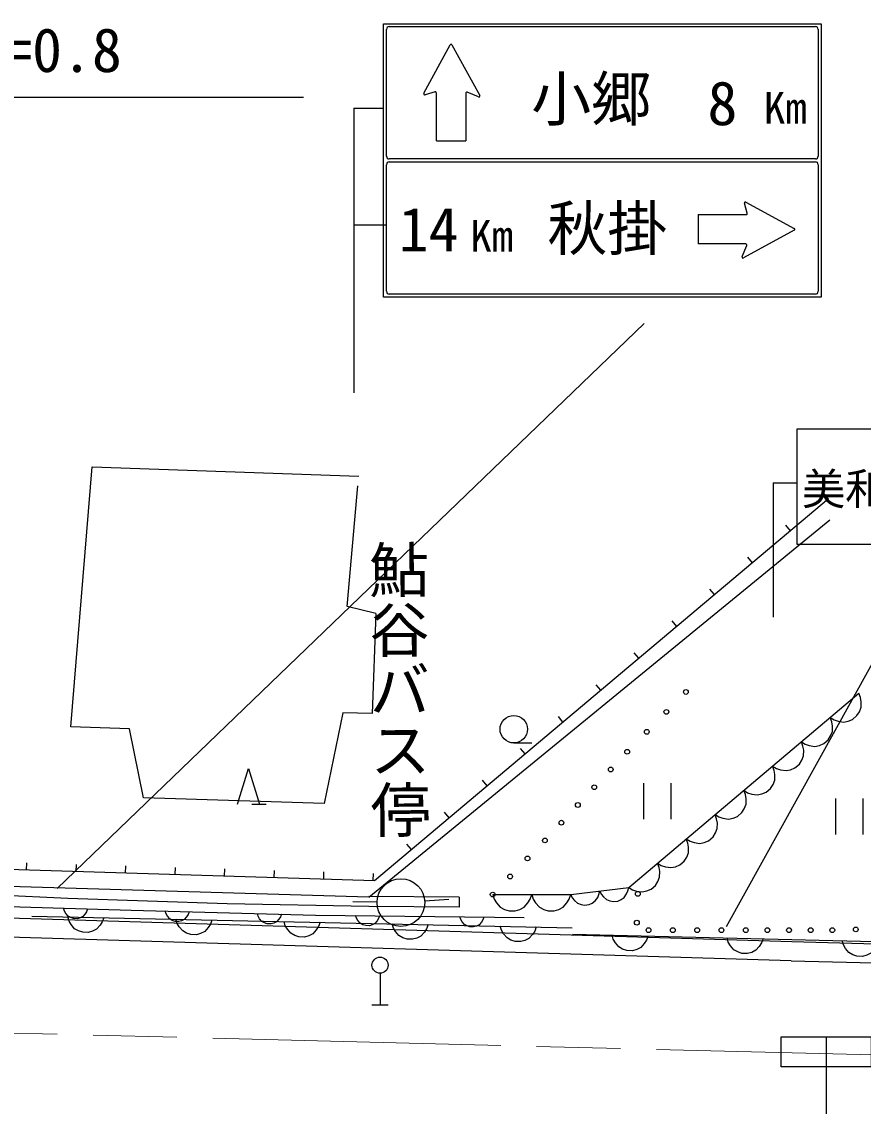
# Model space of a CAD drawing. Units: millimetres, scale not verified. Extents: x 18377 to 658377, y -109912 to 250088.
# Drawn here: x 361294 to 396380, y 135542 to 180767 of the extents above; entities that cross this region are included whole.
import ezdxf
from ezdxf.enums import TextEntityAlignment as Align

# ---------------------------------------------------------------- set-up
doc = ezdxf.new("R2010")
doc.units = ezdxf.units.MM
doc.header["$LTSCALE"] = 1000
doc.linetypes.add('CHAIN', pattern=[18.5, 12, -1.5, 3.5, -1.5])
doc.layers.add('M-BGD', color=7, linetype='Continuous', lineweight=25)
doc.layers.add('M-BMK', color=2, linetype='CHAIN', lineweight=13)
doc.styles.add('@ＭＳ ゴシック', font='')
doc.styles.add('ＭＳ ゴシック', font='')
doc.styles.get('@ＭＳ ゴシック').set_extended_font_data('@MS Gothic')
doc.styles.get('ＭＳ ゴシック').set_extended_font_data('MS Gothic')

# ---------------------------------------------------------------- blocks, each defined once
blk = doc.blocks.new('BUHIN38')
at = {"color": 7, "linetype": 'Continuous', "lineweight": 25}
blk.add_lwpolyline([(500, -15), (456, -128), (394, -224), (295, -331), (184, -388), (65, -420), (-90, -415), (-206, -377), (-314, -313), (-409, -201), (-466, -101), (-500, 15)], dxfattribs=at)
blk = doc.blocks.new('BUHIN39')
at = {"color": 7, "linetype": 'Continuous', "lineweight": 25}
blk.add_lwpolyline([(500, -13), (457, -127), (394, -223), (296, -330), (185, -387), (67, -419), (-88, -415), (-205, -377), (-313, -314), (-408, -202), (-465, -103), (-500, 13)], dxfattribs=at)
blk = doc.blocks.new('BUHIN40')
at = {"color": 7, "linetype": 'Continuous', "lineweight": 25}
blk.add_lwpolyline([(500, -6), (459, -120), (398, -217), (301, -326), (191, -385), (73, -418), (-82, -417), (-199, -380), (-309, -319), (-405, -208), (-464, -110), (-500, 6)], dxfattribs=at)
blk = doc.blocks.new('BUHIN81')
at = {"color": 7, "linetype": 'Continuous', "lineweight": 25}
blk.add_lwpolyline([(-814, 0), (-753, -187), (-655, -346), (-497, -525), (-317, -623), (-126, -684), (126, -684), (317, -623), (497, -525), (655, -346), (749, -187), (814, 0)], dxfattribs=at)
blk = doc.blocks.new('BUHIN82')
at = {"color": 7, "linetype": 'Continuous', "lineweight": 25}
blk.add_lwpolyline([(-603, -75), (-540, -208), (-453, -317), (-319, -435), (-177, -491), (-30, -518), (157, -495), (293, -432), (416, -343), (517, -196), (572, -69), (603, 75)], dxfattribs=at)
blk = doc.blocks.new('BUHIN83')
at = {"color": 7, "linetype": 'Continuous', "lineweight": 25}
blk.add_lwpolyline([(-600, -506), (-439, -606), (-268, -662), (-40, -695), (153, -656), (332, -582), (518, -426), (621, -262), (692, -78), (698, 152), (668, 327), (600, 506)], dxfattribs=at)
blk = doc.blocks.new('BUHIN99')
at = {"color": 7, "linetype": 'Continuous', "lineweight": 25}
blk.add_circle((0, 0), 99.5, dxfattribs=at)
blk = doc.blocks.new('BUHIN100')
at = {"color": 7, "linetype": 'Continuous', "lineweight": 25}
blk.add_circle((0, 0), 99.5, dxfattribs=at)
blk = doc.blocks.new('BUHIN101')
at = {"color": 7, "linetype": 'Continuous', "lineweight": 25}
blk.add_circle((0, 0), 99.5, dxfattribs=at)
blk = doc.blocks.new('BUHIN102')
at = {"color": 7, "linetype": 'Continuous', "lineweight": 25}
blk.add_circle((0, 0), 99.5, dxfattribs=at)
blk = doc.blocks.new('BUHIN103')
at = {"color": 7, "linetype": 'Continuous', "lineweight": 25}
blk.add_circle((0, 0), 99.5, dxfattribs=at)
blk = doc.blocks.new('BUHIN104')
at = {"color": 7, "linetype": 'Continuous', "lineweight": 25}
blk.add_circle((0, 0), 99.5, dxfattribs=at)
blk = doc.blocks.new('BUHIN105')
at = {"color": 7, "linetype": 'Continuous', "lineweight": 25}
blk.add_circle((0, 0), 99.5, dxfattribs=at)
blk = doc.blocks.new('BUHIN128')
at = {"color": 7, "linetype": 'Continuous', "lineweight": 25}
blk.add_line((0, -574), (746, -574), dxfattribs=at)
blk.add_circle((0, 0), 574, dxfattribs=at)
blk = doc.blocks.new('BUHIN131')
at = {"color": 7, "linetype": 'Continuous', "lineweight": 25}
blk.add_line((146, -746), (746, -746), dxfattribs=at)
blk.add_lwpolyline([(-458, -746), (0, 750), (458, -746)], dxfattribs=at)
blk = doc.blocks.new('BUHIN134')
at = {"color": 7, "linetype": 'Continuous', "lineweight": 25}
for p, q in [((-578, 750), (-578, -750)), ((574, -750), (574, 750))]:
    blk.add_line(p, q, dxfattribs=at)
blk = doc.blocks.new('BUHIN135')
at = {"color": 7, "linetype": 'Continuous', "lineweight": 25}
for p, q in [((0, 1315), (0, 0)), ((-340, 0), (335, 0))]:
    blk.add_line(p, q, dxfattribs=at)
blk.add_circle((0, 1650), 335, dxfattribs=at)
blk = doc.blocks.new('BUHIN147')
at = {"color": 7, "linetype": 'Continuous', "lineweight": 25}
blk.add_lwpolyline([(750, -18), (686, -189), (592, -333), (445, -495), (278, -581), (101, -629), (-132, -623), (-307, -566), (-469, -472), (-611, -304), (-698, -155), (-750, 18)], dxfattribs=at)
blk = doc.blocks.new('BUHIN148')
at = {"color": 7, "linetype": 'Continuous', "lineweight": 25}
blk.add_lwpolyline([(750, -16), (686, -187), (593, -331), (447, -493), (280, -580), (103, -629), (-130, -624), (-305, -567), (-468, -474), (-610, -306), (-697, -158), (-750, 16)], dxfattribs=at)
blk = doc.blocks.new('BUHIN154')
at = {"color": 7, "linetype": 'Continuous', "lineweight": 25}
blk.add_line((0, 5000), (0, 12), dxfattribs=at)
blk.add_lwpolyline([(-1875, 5000), (1875, 5000), (1875, 3750), (-1875, 3750)], close=True, dxfattribs=at)
blk = doc.blocks.new('BUHIN155')
at = {"color": 7, "linetype": 'Continuous', "lineweight": 25}
blk.add_circle((0, 0), 995, dxfattribs=at)
blk = doc.blocks.new('BUHIN156')
at = {"color": 7, "linetype": 'Continuous', "lineweight": 25}
blk.add_line((0, 0), (-193, 230), dxfattribs=at)
blk = doc.blocks.new('BUHIN157')
at = {"color": 7, "linetype": 'Continuous', "lineweight": 25}
blk.add_line((0, 0), (9, 300), dxfattribs=at)

msp = doc.modelspace()

# ---------------------------------------------------------------- linework, layer by layer
at = {"layer": 'M-BGD'}
for p, q in [((376380, 169284), (376380, 180684)), ((376380, 180684), (394620, 180684)), ((376620, 180564), (394380, 180564)), ((394620, 180684), (394620, 169284)), ((376500, 175164), (376500, 180444)), ((394500, 180444), (394500, 175164)), ((378059, 177785), (379156, 179804)), ((379231, 179805), (380391, 177688)), ((378525, 177843), (378109, 177723)), ((378580, 175794), (378580, 177801)), ((379805, 177784), (379805, 175794)), ((380337, 177628), (379865, 177824)), ((337190, 177619), (373045, 177619)), ((375144, 177164), (375144, 165289)), ((375144, 177164), (376380, 177164)), ((378580, 175794), (379805, 175794)), ((394380, 175044), (376620, 175044)), ((376500, 169524), (376500, 174804)), ((376620, 174924), (394380, 174924)), ((394500, 174804), (394500, 169524)), ((391483, 173246), (393502, 172150)), ((391541, 172781), (391421, 173196)), ((389492, 172726), (389492, 171501)), ((389492, 172726), (391499, 172726)), ((376500, 172281), (375144, 172281)), ((393503, 172074), (391386, 170915)), ((391482, 171501), (389492, 171501)), ((391326, 170969), (391522, 171441)), ((394620, 169284), (376380, 169284)), ((394380, 169404), (376620, 169404)), ((387239, 168180), (362766, 144625)), ((408809, 163775), (393609, 163775)), ((393609, 163775), (393609, 158975)), ((363344, 151367), (364231, 162211)), ((364231, 162211), (375349, 161810)), ((392619, 161535), (392619, 155936)), ((392619, 161535), (393609, 161535)), ((374858, 156377), (375308, 161412)), ((375770, 144262), (394983, 159989)), ((393609, 158975), (408809, 158975)), ((390681, 143040), (398919, 157918)), ((376055, 156092), (374858, 156377)), ((376055, 156092), (375908, 151916)), ((386598, 144672), (396196, 152763)), ((386598, 144672), (396196, 152763)), ((374675, 151953), (373901, 148172)), ((375908, 151916), (374675, 151953)), ((365789, 151279), (363344, 151367)), ((366372, 148404), (365789, 151279)), ((373901, 148172), (366372, 148404)), ((375770, 144262), (350234, 145012)), ((363212, 144201), (357713, 144478)), ((363212, 144201), (357713, 144478)), ((379531, 144260), (375770, 144284)), ((379531, 144260), (375770, 144284)), ((380930, 144370), (384186, 144370)), ((380930, 144370), (384186, 144370)), ((384186, 144370), (386598, 144672)), ((384186, 144370), (386598, 144672)), ((351979, 144123), (365855, 143717)), ((351979, 144123), (365855, 143717)), ((369865, 143980), (363212, 144201)), ((369865, 143980), (363212, 144201)), ((375771, 143869), (369865, 143980)), ((375771, 143869), (369865, 143980)), ((376104, 144051), (375104, 144068)), ((379528, 143846), (375771, 143869)), ((379528, 143846), (375771, 143869)), ((378101, 144108), (379098, 144182)), ((379531, 144260), (379528, 143846)), ((379531, 144260), (379528, 143846)), ((351940, 143660), (393398, 142411)), ((351940, 143660), (393398, 142411)), ((361715, 143470), (384247, 142990)), ((365855, 143717), (373543, 143516)), ((365855, 143717), (373543, 143516)), ((373543, 143516), (382237, 143416)), ((373543, 143516), (382237, 143416)), ((393374, 141611), (351916, 142860)), ((393374, 141611), (351916, 142860)), ((384256, 142720), (398643, 142365)), ((398558, 142263), (393395, 142394)), ((398537, 141463), (393375, 141594))]:
    msp.add_line(p, q, dxfattribs=at)
msp.add_lwpolyline([(394922, 160866), (375997, 144950), (355307, 145579)], dxfattribs=at)
for centre, radius, start, end in [((376620, 180444), 120, 90, 180), ((394380, 180444), 120, 0, 90), ((379194, 179784), 43.2, 28.7198, 151.5023), ((378097, 177764), 43.2, 151.5023, 286.1128), ((378536, 177801), 43.2, 0, 106.1128), ((379848, 177784), 43.2, 67.3902, 180), ((380353, 177668), 43.2, 247.3901, 28.7198), ((376620, 175164), 120, 180, 270), ((394380, 175164), 120, 270, 360), ((376620, 174804), 120, 90, 180), ((394380, 174804), 120, 0, 90), ((391462, 173208), 43.2, 61.5023, 196.1129), ((391499, 172769), 43.2, 270, 16.1129), ((393482, 172112), 43.2, 298.7198, 61.5023), ((391482, 171458), 43.2, 337.3902, 90), ((391365, 170952), 43.2, 157.3901, 298.7198), ((376620, 169524), 120, 180, 270), ((394380, 169524), 120, 270, 360)]:
    msp.add_arc(centre, radius, start, end, dxfattribs=at)
at = {"layer": 'M-BMK'}
msp.add_line((350772, 138845), (423296, 137024), dxfattribs=at)

# ---------------------------------------------------------------- block references
at = {"layer": 'M-BGD'}
for name, p in [('BUHIN156', (394922, 160866)), ('BUHIN156', (393342, 159537)), ('BUHIN156', (391762, 158208)), ('BUHIN156', (390181, 156879)), ('BUHIN156', (388601, 155550)), ('BUHIN156', (387021, 154221)), ('BUHIN156', (385440, 152892)), ('BUHIN101', (388985, 152818)), ('BUHIN101', (388985, 152818)), ('BUHIN83', (395597, 152257)), ('BUHIN83', (395597, 152257)), ('BUHIN101', (388169, 151987)), ('BUHIN101', (388169, 151987)), ('BUHIN128', (381809, 151265)), ('BUHIN128', (381809, 151265)), ('BUHIN156', (383860, 151563)), ('BUHIN83', (394397, 151246)), ('BUHIN83', (394397, 151246)), ('BUHIN101', (387352, 151156)), ('BUHIN101', (387352, 151156)), ('BUHIN83', (393197, 150234)), ('BUHIN83', (393197, 150234)), ('BUHIN156', (382280, 150234)), ('BUHIN100', (386536, 150324)), ('BUHIN100', (386536, 150324)), ('BUHIN83', (391997, 149223)), ('BUHIN83', (391997, 149223)), ('BUHIN131', (370743, 148884)), ('BUHIN131', (370743, 148884)), ('BUHIN100', (385850, 149585)), ('BUHIN100', (385850, 149585)), ('BUHIN156', (380699, 148905)), ('BUHIN100', (385164, 148846)), ('BUHIN100', (385164, 148846)), ('BUHIN134', (387796, 148264)), ('BUHIN134', (387796, 148264)), ('BUHIN83', (390798, 148212)), ('BUHIN83', (390798, 148212)), ('BUHIN134', (395799, 147627)), ('BUHIN134', (395799, 147627)), ('BUHIN100', (384478, 148106)), ('BUHIN100', (384478, 148106)), ('BUHIN156', (379119, 147575)), ('BUHIN100', (383793, 147367)), ('BUHIN100', (383793, 147367)), ('BUHIN83', (389598, 147200)), ('BUHIN83', (389598, 147200)), ('BUHIN99', (383107, 146628)), ('BUHIN99', (383107, 146628)), ('BUHIN83', (388398, 146189)), ('BUHIN83', (388398, 146189)), ('BUHIN156', (377539, 146246)), ('BUHIN157', (361499, 145390)), ('BUHIN157', (363563, 145328)), ('BUHIN99', (382381, 145876)), ('BUHIN99', (382381, 145876)), ('BUHIN83', (387198, 145178)), ('BUHIN83', (387198, 145178)), ('BUHIN157', (365627, 145265)), ('BUHIN157', (367691, 145202)), ('BUHIN157', (369755, 145139)), ('BUHIN157', (371819, 145077)), ('BUHIN157', (373883, 145014)), ('BUHIN157', (375947, 144951)), ('BUHIN99', (381656, 145123)), ('BUHIN99', (381656, 145123)), ('BUHIN155', (377104, 144035)), ('BUHIN99', (380930, 144370)), ('BUHIN99', (380930, 144370)), ('BUHIN81', (381744, 144370)), ('BUHIN81', (381744, 144370)), ('BUHIN81', (383372, 144370)), ('BUHIN81', (383372, 144370)), ('BUHIN82', (384789, 144446)), ('BUHIN82', (384789, 144446)), ('BUHIN82', (385995, 144597)), ('BUHIN82', (385995, 144597)), ('BUHIN102', (386981, 144401)), ('BUHIN102', (386981, 144401)), ('BUHIN38', (363542, 143785)), ('BUHIN38', (363542, 143785)), ('BUHIN148', (363969, 143422)), ('BUHIN39', (367777, 143667)), ('BUHIN39', (367777, 143667)), ('BUHIN39', (371621, 143567)), ('BUHIN39', (371621, 143567)), ('BUHIN40', (375716, 143491)), ('BUHIN40', (375716, 143491)), ('BUHIN40', (380063, 143441)), ('BUHIN40', (380063, 143441)), ('BUHIN148', (368475, 143326)), ('BUHIN148', (372981, 143230)), ('BUHIN148', (377487, 143134)), ('BUHIN148', (381994, 143038)), ('BUHIN102', (386937, 143199)), ('BUHIN102', (386937, 143199)), ('BUHIN103', (387427, 142887)), ('BUHIN103', (387427, 142887)), ('BUHIN104', (388440, 142887)), ('BUHIN104', (388440, 142887)), ('BUHIN104', (389453, 142887)), ('BUHIN104', (389453, 142887)), ('BUHIN104', (390466, 142887)), ('BUHIN104', (390466, 142887)), ('BUHIN104', (391479, 142887)), ('BUHIN104', (391479, 142887)), ('BUHIN104', (392381, 142887)), ('BUHIN104', (392381, 142887)), ('BUHIN104', (393283, 142887)), ('BUHIN104', (393283, 142887)), ('BUHIN104', (394185, 142887)), ('BUHIN104', (394185, 142887)), ('BUHIN104', (395087, 142887)), ('BUHIN104', (395087, 142887)), ('BUHIN105', (396066, 142917)), ('BUHIN105', (396066, 142917)), ('BUHIN147', (386654, 142660)), ('BUHIN147', (391450, 142542)), ('BUHIN147', (396245, 142424)), ('BUHIN135', (376232, 139776)), ('BUHIN135', (376232, 139776)), ('BUHIN154', (394837, 133439))]:
    msp.add_blockref(name, p, dxfattribs=at)

# ---------------------------------------------------------------- texts
at = {"layer": 'M-BGD', "style": 'ＭＳ ゴシック'}
for s, height, p in [('函渠 L=2.3 W=0.5 H=0.8', 1833, (338024, 178119)), ('小郷', 1833, (382534, 176085)), (' 8', 1833, (388636, 175903)), ('Km', 1320, (392232, 176121)), ('秋掛 ', 1833, (383208, 170688)), ('14', 1833, (377013, 170636)), ('Km', 1320, (379991, 170782)), ('美和総合支所 ', 1320, (393826, 160228))]:
    msp.add_text(s, height=height, dxfattribs=at).set_placement(p, align=Align.BOTTOM_LEFT)
at = {"layer": 'M-BGD', "style": '@ＭＳ ゴシック'}
msp.add_text('鮎谷バス停', height=1833, rotation=270.4, dxfattribs=at).set_placement((375510, 159167), align=Align.BOTTOM_LEFT)

doc.saveas('drawing.dxf')
